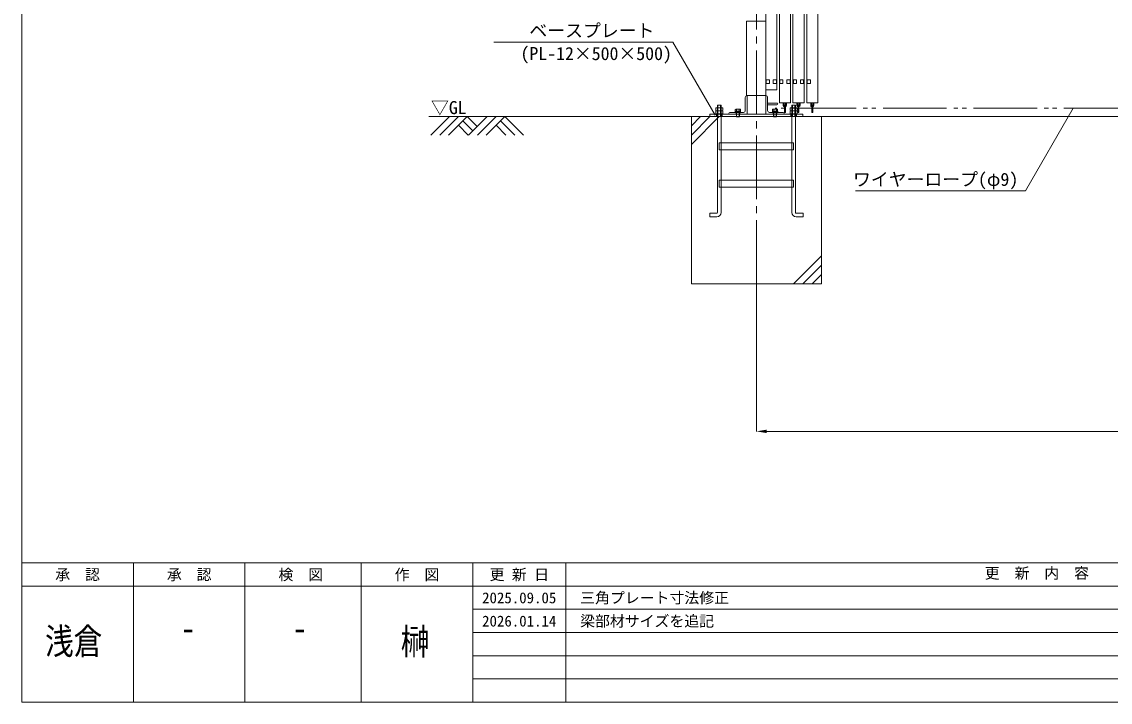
# Model space of a CAD drawing. Units: millimetres, scale not verified. Extents: x -48980 to -28855, y -14438 to 14438.
# Drawn here: x -48980 to -43128, y -14438 to -10778 of the extents above; entities that cross this region are included whole.
import ezdxf
from ezdxf.enums import TextEntityAlignment as Align

# ---------------------------------------------------------------- set-up
doc = ezdxf.new("R2010")
doc.units = ezdxf.units.MM
doc.header["$LTSCALE"] = 38
for name, pattern in [('CHAIN2', [12, 9, -1, 1, -1]), ('DASHED1', [1.8, 1.2, -0.6]), ('DOUBLE_CHAIN2', [12.8, 9, -1, 0.6, -0.6, 0.6, -1])]:
    doc.linetypes.add(name, pattern=pattern)
for name, color, linetype, lineweight in [('0-5_ﾍﾞｰｽﾗｲﾝ', 5, 'Continuous', 18), ('0-6_ﾎﾞﾙﾄ類', 2, 'Continuous', 18), ('0-8_ﾜｲﾔｰﾛｰﾌﾟ', 7, 'DOUBLE_CHAIN2', 18), ('0-9_基礎工事用PCA小', 7, 'Continuous', 18), ('0-A_図面枠', 7, 'Continuous', 18), ('0-B_寸法', 3, 'Continuous', 18), ('0-C_側固定棒', 7, 'Continuous', 18), ('0-F_中央走行棒', 7, 'Continuous', 18), ('1-1_中央走行棒左', 7, 'Continuous', 18), ('1-2_通芯', 1, 'CHAIN2', 18), ('1-6_標準柱', 7, 'Continuous', 18), ('1-7_文字', 7, 'Continuous', 18)]:
    doc.layers.add(name, color=color, linetype=linetype, lineweight=lineweight)
doc.styles.add('ＭＳ ゴシック', font='')
doc.styles.get('ＭＳ ゴシック').set_extended_font_data('MS Gothic')

msp = doc.modelspace()

# ---------------------------------------------------------------- linework, layer by layer
at = {"layer": '0-5_ﾍﾞｰｽﾗｲﾝ'}
msp.add_line((-46791.7, -11287.5), (-39180.2, -11287.5), dxfattribs=at)
at = {"layer": '0-6_ﾎﾞﾙﾄ類'}
for p, q in [((-45239.72, -11255.48), (-45239.72, -11240.9)), ((-45239.72, -11258.32), (-45239.72, -11272.9)), ((-45220.68, -11255.48), (-45220.68, -11240.9)), ((-45220.68, -11258.32), (-45220.68, -11272.9)), ((-45142.02, -11248.5), (-45143.88, -11249.55)), ((-45143.88, -11249.55), (-45143.88, -11258.3)), ((-45143.88, -11258.3), (-45116.53, -11258.3)), ((-45142.02, -11248.5), (-45118.38, -11248.5)), ((-45141.45, -11258.5), (-45118.95, -11258.5)), ((-45138.2, -11287.5), (-45138.2, -11265.5)), ((-45138.2, -11287.5), (-45136.97, -11290.3)), ((-45137.03, -11249.55), (-45137.03, -11258.3)), ((-45136.97, -11290.3), (-45136.97, -11265.5)), ((-45131.4, -11261.5), (-45130.32, -11265.5)), ((-45130.07, -11261.5), (-45129, -11265.5)), ((-45123.38, -11249.55), (-45123.38, -11258.3)), ((-45122.2, -11287.5), (-45122.2, -11265.5)), ((-45118.38, -11248.5), (-45116.53, -11249.55)), ((-45116.53, -11249.55), (-45116.53, -11258.3)), ((-44942.03, -11248.5), (-44943.88, -11249.55)), ((-44943.88, -11249.55), (-44943.88, -11258.3)), ((-44943.88, -11258.3), (-44916.53, -11258.3)), ((-44942.03, -11248.5), (-44918.38, -11248.5)), ((-44941.45, -11258.5), (-44918.95, -11258.5)), ((-44938.2, -11287.5), (-44938.2, -11265.5)), ((-44938.2, -11287.5), (-44936.97, -11290.3)), ((-44937.03, -11249.55), (-44937.03, -11258.3)), ((-44936.97, -11290.3), (-44936.97, -11265.5)), ((-44931.4, -11261.5), (-44930.33, -11265.5)), ((-44930.08, -11261.5), (-44929, -11265.5)), ((-44923.38, -11249.55), (-44923.38, -11258.3)), ((-44922.2, -11287.5), (-44922.2, -11265.5)), ((-44918.38, -11248.5), (-44916.53, -11249.55)), ((-44916.53, -11249.55), (-44916.53, -11258.3)), ((-44839.72, -11255.48), (-44839.72, -11240.9)), ((-44839.72, -11258.32), (-44839.72, -11272.9)), ((-44820.68, -11255.48), (-44820.68, -11240.9)), ((-44820.68, -11258.32), (-44820.68, -11272.9))]:
    msp.add_line(p, q, dxfattribs=at)
for points in [[(-45248.67, -11255.48), (-45248.67, -11240.9), (-45211.72, -11240.9), (-45211.72, -11255.48), (-45214.2, -11256.9), (-45246.2, -11256.9)], [(-45248.67, -11258.32), (-45248.67, -11272.9), (-45211.72, -11272.9), (-45211.72, -11258.32), (-45214.2, -11256.9), (-45246.2, -11256.9)], [(-45248.2, -11272.9), (-45212.2, -11272.9), (-45212.2, -11275.5), (-45248.2, -11275.5)], [(-45116.2, -11258.5), (-45116.2, -11261.5), (-45144.2, -11261.5), (-45144.2, -11258.5)], [(-45144.2, -11261.5), (-45116.2, -11261.5), (-45116.2, -11265.5), (-45144.2, -11265.5)], [(-44916.2, -11258.5), (-44916.2, -11261.5), (-44944.2, -11261.5), (-44944.2, -11258.5)], [(-44944.2, -11261.5), (-44916.2, -11261.5), (-44916.2, -11265.5), (-44944.2, -11265.5)], [(-44811.73, -11255.48), (-44811.73, -11240.9), (-44848.68, -11240.9), (-44848.68, -11255.48), (-44846.2, -11256.9), (-44814.2, -11256.9)], [(-44811.73, -11258.32), (-44811.73, -11272.9), (-44848.68, -11272.9), (-44848.68, -11258.32), (-44846.2, -11256.9), (-44814.2, -11256.9)], [(-44812.2, -11272.9), (-44848.2, -11272.9), (-44848.2, -11275.5), (-44812.2, -11275.5)]]:
    msp.add_lwpolyline(points, close=True, dxfattribs=at)
for points in [[(-45138.2, -11287.5), (-45122.2, -11287.5), (-45123.42, -11290.3)], [(-45136.97, -11290.3), (-45123.42, -11290.3), (-45123.42, -11265.5)], [(-44938.2, -11287.5), (-44922.2, -11287.5), (-44923.43, -11290.3)], [(-44936.97, -11290.3), (-44923.43, -11290.3), (-44923.43, -11265.5)]]:
    msp.add_lwpolyline(points, dxfattribs=at)
for centre, radius, start, end in [((-45244.2, -11247.73), 8.95, 240, 300), ((-45244.2, -11266.08), 8.95, 60, 120), ((-45230.2, -11224.45), 32.45, 252.932, 287.068), ((-45230.2, -11289.35), 32.45, 72.932, 107.068), ((-45216.2, -11247.73), 8.95, 239.975, 300.025), ((-45216.2, -11266.08), 8.95, 59.975, 120.025), ((-45140.45, -11254.55), 6.05, 55.616, 124.384), ((-45141.45, -11258.3), 0.2, 180, 270), ((-45130.2, -11271.12), 22.62, 72.412, 107.588), ((-45119.95, -11254.55), 6.05, 55.616, 124.384), ((-45118.95, -11258.3), 0.2, 270, 0), ((-44940.45, -11254.55), 6.05, 55.616, 124.384), ((-44941.45, -11258.3), 0.2, 180, 270), ((-44930.2, -11271.12), 22.62, 72.412, 107.588), ((-44919.95, -11254.55), 6.05, 55.616, 124.384), ((-44918.95, -11258.3), 0.2, 270, 0), ((-44844.2, -11247.73), 8.95, 239.975, 300.025), ((-44844.2, -11266.08), 8.95, 59.975, 120.025), ((-44830.2, -11224.45), 32.45, 252.932, 287.068), ((-44830.2, -11289.35), 32.45, 72.932, 107.068), ((-44816.2, -11247.73), 8.95, 240, 300), ((-44816.2, -11266.08), 8.95, 60, 120)]:
    msp.add_arc(centre, radius, start, end, dxfattribs=at)
at = {"layer": '0-8_ﾜｲﾔｰﾛｰﾌﾟ'}
msp.add_line((-39630.2, -11242.5), (-44930.2, -11242.5), dxfattribs=at)
at = {"layer": '0-9_基礎工事用PCA小'}
for p, q in [((-45380.2, -11437.5), (-45230.2, -11287.5)), ((-45380.2, -11387.5), (-45280.2, -11287.5)), ((-45380.2, -11337.5), (-45330.2, -11287.5)), ((-45239.72, -11287.5), (-45220.68, -11287.5)), ((-44820.68, -11287.5), (-44839.72, -11287.5)), ((-45220.68, -11467.5), (-45220.68, -11629.5)), ((-44839.72, -11467.5), (-44839.72, -11629.5)), ((-45220.68, -11667.5), (-45220.68, -11804.5)), ((-44839.72, -11667.5), (-44839.72, -11804.5)), ((-44680.2, -12037.5), (-44830.2, -12187.5)), ((-44680.2, -12087.5), (-44780.2, -12187.5)), ((-44680.2, -12137.5), (-44730.2, -12187.5))]:
    msp.add_line(p, q, dxfattribs=at)
at = {"layer": '0-9_基礎工事用PCA小', "color": 4, "linetype": 'DASHED1', "lineweight": 9}
for p, q in [((-45244.9, -11275.5), (-45244.9, -11287.5)), ((-45215.2, -11275.5), (-45215.2, -11287.5)), ((-45138.2, -11275.5), (-45138.2, -11287.5)), ((-45122.2, -11275.5), (-45122.2, -11287.5)), ((-44938.2, -11275.5), (-44938.2, -11287.5)), ((-44922.2, -11275.5), (-44922.2, -11287.5)), ((-44845.2, -11275.5), (-44845.2, -11287.5)), ((-44815.2, -11275.5), (-44815.2, -11287.5)), ((-45220.68, -11429.5), (-45220.68, -11467.5)), ((-44839.72, -11429.5), (-44839.72, -11467.5)), ((-45220.68, -11629.5), (-45220.68, -11667.5)), ((-44839.72, -11629.5), (-44839.72, -11667.5))]:
    msp.add_line(p, q, dxfattribs=at)
at = {"layer": '0-9_基礎工事用PCA小'}
for points in [[(-45239.72, -11804.45), (-45239.72, -11227.5), (-45220.68, -11227.5), (-45220.68, -11429.5)], [(-45239.72, -11290), (-45237.23, -11287.5), (-45237.23, -11227.5), (-45223.17, -11227.5), (-45223.17, -11287.5), (-45220.68, -11290)], [(-44820.68, -11804.45), (-44820.68, -11227.5), (-44839.72, -11227.5), (-44839.72, -11429.5)], [(-44820.68, -11290), (-44823.17, -11287.5), (-44823.17, -11227.5), (-44837.22, -11227.5), (-44837.22, -11287.5), (-44839.72, -11290)], [(-45243.68, -11827.5), (-45280.68, -11827.5), (-45280.68, -11808.45), (-45243.72, -11808.45)], [(-44816.72, -11827.5), (-44779.72, -11827.5), (-44779.72, -11808.45), (-44816.67, -11808.45)]]:
    msp.add_lwpolyline(points, dxfattribs=at)
for points in [[(-45380.2, -12187.5), (-44680.2, -12187.5), (-44680.2, -11287.5), (-45380.2, -11287.5)], [(-45280.2, -11287.5), (-44780.2, -11287.5), (-44780.2, -11275.5), (-45280.2, -11275.5)], [(-45230.2, -11429.5), (-44830.2, -11429.5), (-44830.2, -11467.5), (-45230.2, -11467.5)], [(-45230.2, -11629.5), (-44830.2, -11629.5), (-44830.2, -11667.5), (-45230.2, -11667.5)]]:
    msp.add_lwpolyline(points, close=True, dxfattribs=at)
for centre, radius, start, end in [((-45243.72, -11804.45), 4, 270, 0), ((-45243.68, -11804.5), 23, 270, 0), ((-44816.72, -11804.5), 23, 180, 270), ((-44816.67, -11804.45), 4, 180, 270)]:
    msp.add_arc(centre, radius, start, end, dxfattribs=at)
at = {"layer": '0-A_図面枠'}
for p, q in [((-48980.2, -13687.5), (-28855.2, -13687.5)), ((-48380.2, -13687.5), (-48380.2, -14437.5)), ((-47780.2, -13687.5), (-47780.2, -14437.5)), ((-47155.2, -13687.5), (-47155.2, -14437.5)), ((-46555.2, -13687.5), (-46555.2, -14437.5)), ((-46055.2, -13687.5), (-46055.2, -14437.5)), ((-48980.2, -13812.5), (-41005.2, -13812.5)), ((-46555.2, -13937.5), (-41005.2, -13937.5)), ((-46555.2, -14062.5), (-41005.2, -14062.5)), ((-46555.2, -14187.5), (-41005.2, -14187.5)), ((-46555.2, -14312.5), (-41005.2, -14312.5))]:
    msp.add_line(p, q, dxfattribs=at)
msp.add_lwpolyline([(-48980.2, -562.5), (-28855.2, -562.5), (-28855.2, -14437.5), (-48980.2, -14437.5)], close=True, dxfattribs=at)
at = {"layer": '0-B_寸法'}
for p, q in [((-45030.2, -12188.5), (-45030.2, -12981.95)), ((-39585.2, -12980.95), (-44975.2, -12980.95))]:
    msp.add_line(p, q, dxfattribs=at)
at = {"layer": '0-B_寸法', "color": 91}
msp.add_solid([(-44975.2, -12971.8), (-45030.2, -12980.95), (-44975.2, -12990.12)], dxfattribs=at)
at = {"layer": '0-C_側固定棒'}
for points in [[(-44920.2, -11089.95), (-44920.2, -7474.95), (-44980.2, -7474.95), (-44980.2, -11144.95), (-44920.2, -11144.95)], [(-44977.85, -11109.95), (-44960.55, -11109.95), (-44960.55, -11089.95), (-44977.85, -11089.95)], [(-44939.85, -11109.95), (-44922.55, -11109.95), (-44922.55, -11089.95), (-44939.85, -11089.95)]]:
    msp.add_lwpolyline(points, close=True, dxfattribs=at)
at = {"layer": '0-F_中央走行棒'}
for p, q in [((-44885.75, -11228.05), (-44885.75, -11214.95)), ((-44880.75, -11228.05), (-44880.75, -11214.95)), ((-44879.7, -11229.45), (-44879.7, -11264.45)), ((-44874.7, -11264.45), (-44874.7, -11229.45)), ((-44873.75, -11214.95), (-44873.75, -11228.05)), ((-44868.75, -11214.95), (-44868.75, -11228.05)), ((-44812.75, -11228.05), (-44812.75, -11214.95)), ((-44807.75, -11228.05), (-44807.75, -11214.95)), ((-44806.7, -11229.45), (-44806.7, -11264.45)), ((-44801.7, -11264.45), (-44801.7, -11229.45)), ((-44800.75, -11214.95), (-44800.75, -11228.05)), ((-44795.75, -11214.95), (-44795.75, -11228.05))]:
    msp.add_line(p, q, dxfattribs=at)
for points in [[(-44834.2, -7029.5), (-44834.2, -11214.95), (-44774.2, -11214.95), (-44774.2, -6994.95), (-44779.2, -6994.95)], [(-44907.2, -7291.5), (-44907.2, -11214.95), (-44847.2, -11214.95), (-44847.2, -7042.5)]]:
    msp.add_lwpolyline(points, dxfattribs=at)
for points in [[(-44904.85, -11109.95), (-44887.55, -11109.95), (-44887.55, -11089.95), (-44904.85, -11089.95)], [(-44866.85, -11109.95), (-44849.55, -11109.95), (-44849.55, -11089.95), (-44866.85, -11089.95)], [(-44831.85, -11109.95), (-44814.55, -11109.95), (-44814.55, -11089.95), (-44831.85, -11089.95)], [(-44793.85, -11109.95), (-44776.55, -11109.95), (-44776.55, -11089.95), (-44793.85, -11089.95)]]:
    msp.add_lwpolyline(points, close=True, dxfattribs=at)
for centre, radius, start, end in [((-44877.25, -11228.05), 8.5, 180, 253.254), ((-44877.25, -11228.05), 3.5, 180, 225.592), ((-44877.2, -11229.45), 2.5, 0, 180), ((-44877.25, -11228.05), 8.5, 287.463, 0), ((-44877.25, -11228.05), 3.5, 316.787, 0), ((-44804.25, -11228.05), 8.5, 180, 253.254), ((-44804.25, -11228.05), 3.5, 180, 225.592), ((-44804.2, -11229.45), 2.5, 0, 180), ((-44804.25, -11228.05), 8.5, 287.463, 0), ((-44804.25, -11228.05), 3.5, 316.787, 0), ((-44877.2, -11264.45), 2.5, 180, 0), ((-44804.2, -11264.45), 2.5, 180, 0)]:
    msp.add_arc(centre, radius, start, end, dxfattribs=at)
at = {"layer": '1-1_中央走行棒左'}
for p, q in [((-44738.75, -11228.05), (-44738.75, -11214.95)), ((-44733.75, -11228.05), (-44733.75, -11214.95)), ((-44732.7, -11229.45), (-44732.7, -11264.45)), ((-44727.7, -11264.45), (-44727.7, -11229.45)), ((-44726.75, -11214.95), (-44726.75, -11228.05)), ((-44721.75, -11214.95), (-44721.75, -11228.05))]:
    msp.add_line(p, q, dxfattribs=at)
msp.add_lwpolyline([(-44755.2, -6994.95), (-44760.2, -6994.95), (-44760.2, -11214.95), (-44700.2, -11214.95), (-44700.2, -6994.95), (-44705.2, -6994.95)], dxfattribs=at)
msp.add_lwpolyline([(-44740.55, -11109.95), (-44757.85, -11109.95), (-44757.85, -11089.95), (-44740.55, -11089.95)], close=True, dxfattribs=at)
for centre, radius, start, end in [((-44730.25, -11228.05), 8.5, 180, 253.254), ((-44730.25, -11228.05), 3.5, 180, 225.592), ((-44730.2, -11229.45), 2.5, 0, 180), ((-44730.25, -11228.05), 8.5, 287.463, 0), ((-44730.25, -11228.05), 3.5, 316.787, 0), ((-44730.2, -11264.45), 2.5, 180, 0)]:
    msp.add_arc(centre, radius, start, end, dxfattribs=at)
at = {"layer": '1-2_通芯'}
msp.add_line((-45030.2, -12187.5), (-45030.2, -10275.5), dxfattribs=at)
at = {"layer": '1-6_標準柱'}
for p, q in [((-45090.2, -11185.5), (-45090.2, -11255.5)), ((-44970.2, -11185.5), (-44970.2, -11255.5)), ((-45100.2, -11265.5), (-45170.2, -11265.5)), ((-44980.2, -11275.5), (-45080.2, -11275.5)), ((-44960.2, -11265.5), (-44890.2, -11265.5))]:
    msp.add_line(p, q, dxfattribs=at)
at = {"layer": '1-6_標準柱', "color": 4, "linetype": 'DASHED1', "lineweight": 9}
for p, q in [((-45140.2, -11265.5), (-45140.2, -11275.5)), ((-45120.2, -11265.5), (-45120.2, -11275.5)), ((-44940.2, -11265.5), (-44940.2, -11275.5)), ((-44920.2, -11265.5), (-44920.2, -11275.5))]:
    msp.add_line(p, q, dxfattribs=at)
at = {"layer": '1-6_標準柱'}
msp.add_lwpolyline([(-45083.4, -10775.5), (-44980.2, -10775.5), (-44980.2, -11175.5), (-45083.4, -11175.5)], close=True, dxfattribs=at)
for points in [[(-45180.2, -11275.5), (-45080.2, -11275.5), (-45080.2, -11175.5)], [(-44880.2, -11275.5), (-44980.2, -11275.5), (-44980.2, -11175.5)], [(-44921.2, -11215.5), (-44970.2, -11215.5), (-44970.2, -11225.5), (-44921.2, -11225.5)]]:
    msp.add_lwpolyline(points, dxfattribs=at)
for centre, radius, start, end in [((-45080.2, -11185.5), 10, 90, 180), ((-44980.2, -11185.5), 10, 0, 90), ((-44921.2, -11220.5), 5, 270, 90), ((-45170.2, -11275.5), 10, 90, 180), ((-45100.2, -11255.5), 10, 270, 0), ((-44960.2, -11255.5), 10, 180, 270), ((-44890.2, -11275.5), 10, 0, 90)]:
    msp.add_arc(centre, radius, start, end, dxfattribs=at)
at = {"layer": '1-7_文字'}
for p, q in [((-46442.93, -10887.5), (-45480.55, -10887.5)), ((-45480.2, -10887.5), (-45480.55, -10887.5)), ((-45252.72, -11281.5), (-45480.2, -10887.5)), ((-46679.97, -11287.5), (-46780.2, -11387.73)), ((-46632.72, -11287.5), (-46732.95, -11387.73)), ((-46585.48, -11287.5), (-46685.7, -11387.73)), ((-46585.48, -11287.5), (-46531.47, -11341.5)), ((-46477.47, -11287.5), (-46577.7, -11387.73)), ((-46430.22, -11287.5), (-46530.45, -11387.73)), ((-46382.97, -11287.5), (-46483.2, -11387.73)), ((-46382.97, -11287.5), (-46282.72, -11387.73)), ((-43327.28, -11242.5), (-43584.2, -11687.5)), ((-46632.72, -11334.75), (-46579.73, -11387.73)), ((-46609.1, -11311.12), (-46555.1, -11365.12)), ((-46430.22, -11334.75), (-46377.23, -11387.73)), ((-46406.6, -11311.12), (-46329.97, -11387.73)), ((-44498.35, -11687.5), (-43584.55, -11687.5)), ((-43584.2, -11687.5), (-43584.55, -11687.5))]:
    msp.add_line(p, q, dxfattribs=at)

# ---------------------------------------------------------------- texts
at = {"layer": '0-A_図面枠', "style": 'ＭＳ ゴシック'}
for s, p in [('承\u3000認', (-48800.2, -13798)), ('承\u3000認', (-48200.2, -13798)), ('検\u3000図', (-47600.2, -13798)), ('作\u3000図', (-46975.2, -13798)), ('更 新 日', (-46465.2, -13798)), ('更\u3000新\u3000内\u3000容', (-43802.57, -13790.32)), ('2025.09.05', (-46505.2, -13923)), ('三角プレート寸法修正 ', (-45978, -13923)), ('2026.01.14', (-46505.2, -14048)), ('梁部材サイズを追記', (-45978, -14048))]:
    msp.add_text(s, height=58.65, dxfattribs=at).set_placement(p, align=Align.BOTTOM_LEFT)
at = {"layer": '0-A_図面枠', "style": 'ＭＳ ゴシック', "width": 0.8}
for s, p in [('浅倉', (-48854.75, -14222.17)), ('榊', (-46942.47, -14223.88)), ('-', (-48123.82, -14151.03)), ('-', (-47523.83, -14151.03))]:
    msp.add_text(s, height=140.8, dxfattribs=at).set_placement(p, align=Align.BOTTOM_LEFT)
at = {"layer": '1-7_文字', "style": 'ＭＳ ゴシック'}
for s, p in [('\u3000\u3000ベースプレート\u3000\u3000\u3000', (-46442.93, -10882.1)), ('(PL-12×500×500)', (-46298.9, -11005.58)), ('▽GL', (-46780.2, -11296.1)), ('ワイヤーロープ(φ9)', (-44511.12, -11682.1))]:
    msp.add_text(s, height=70.38, dxfattribs=at).set_placement(p, align=Align.BOTTOM_LEFT)

doc.saveas('drawing.dxf')
